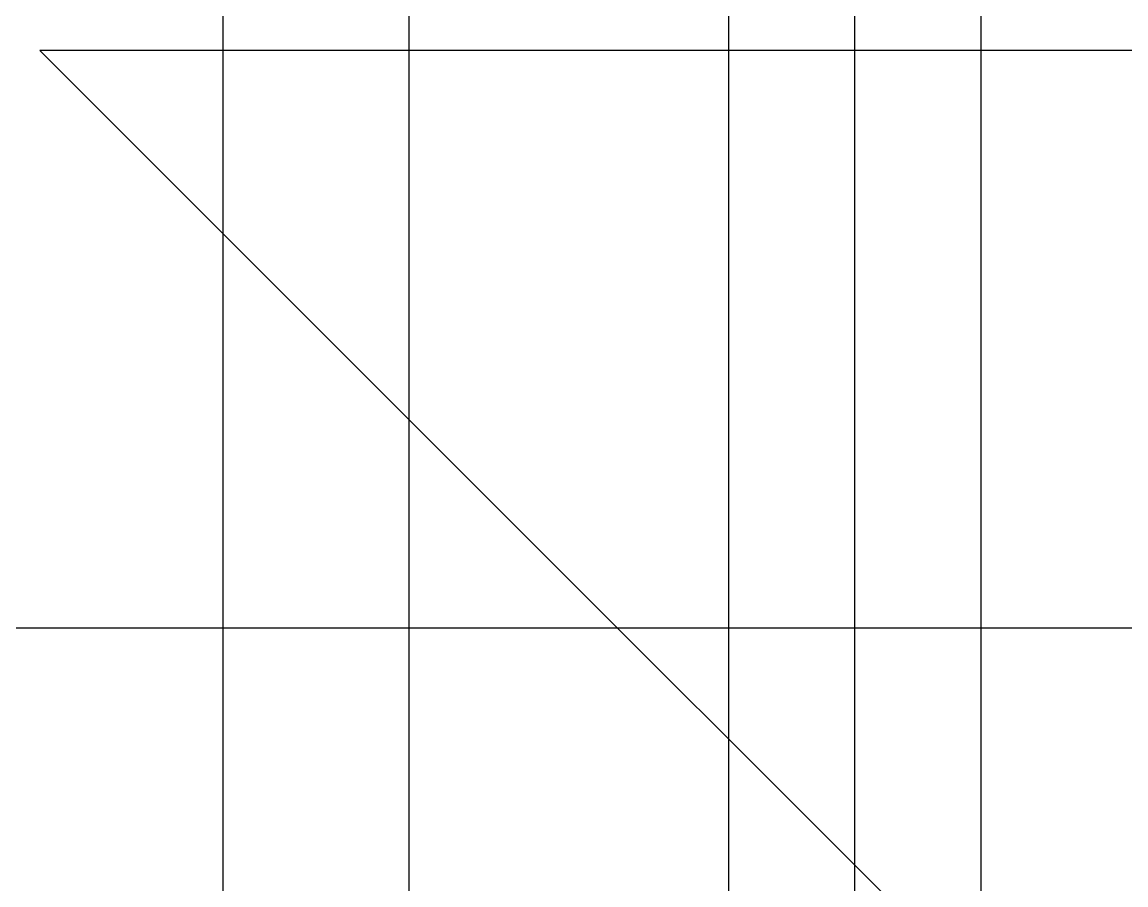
# Model space of a CAD drawing. Header units: metres. Extents: x 47789.1 to 47883.2, y 23415.6 to 23469.2.
# Drawn here: x 47833.63 to 47834.941, y 23455.622 to 23456.646 of the extents above; entities that cross this region are included whole.
import ezdxf

# ---------------------------------------------------------------- set-up
doc = ezdxf.new("R2010")
doc.units = ezdxf.units.M
doc.header["$LTSCALE"] = 0.25
for name, color, linetype in [('0 @ 1', 7, 'Continuous'), ('ARQ_ALV CT', 4, 'Continuous'), ('ARQ_ESQ VS', 2, 'Continuous'), ('SIMB_01', 1, 'Continuous'), ('SIMB_TXT', 1, 'Continuous')]:
    doc.layers.add(name, color=color, linetype=linetype)
doc.styles.add('SIMB', font='arial.ttf')

# ---------------------------------------------------------------- blocks, each defined once
blk = doc.blocks.new('*U218')
at = {"layer": 'SIMB_01'}
for p, q in [((0, 5.2769), (0, 0)), ((-1.25, 4.0269), (10.1808, 4.0269))]:
    blk.add_line(p, q, dxfattribs=at)
at = {"layer": 'SIMB_TXT', "style": 'SIMB'}
blk.add_attdef('00,00', (2.2989, 4.6028), '', height=2, dxfattribs=at)
blk = doc.blocks.new('*U351')
at = {"layer": '0 @ 1'}
blk.add_blockref('*U218', (47834.0892, 23451.9), dxfattribs=at)
blk = doc.blocks.new('*U220')
at = {"layer": 'SIMB_01'}
blk.add_lwpolyline([(-1.5625, 1.5625), (0, 0), (1.5625, 1.5625), (-1.5625, 1.5625)], dxfattribs=at)
at = {"layer": 'SIMB_TXT', "style": 'SIMB'}
blk.add_attdef('00,00', (2.2989, 7.1028), '', height=2, dxfattribs=at)
blk = doc.blocks.new('*U352')
at = {"layer": '0 @ 1'}
blk.add_blockref('*U220', (47835.2138, 23455.05), dxfattribs=at)

msp = doc.modelspace()

# ---------------------------------------------------------------- linework, layer by layer
at = {"layer": 'ARQ_ALV CT'}
for p, q in [((47834.6188, 23455.05), (47834.6188, 23457.9)), ((47834.7688, 23455.05), (47834.7688, 23457.9))]:
    msp.add_line(p, q, dxfattribs=at)
at = {"layer": 'ARQ_ESQ VS'}
msp.add_lwpolyline([(47833.8688, 23455.05), (47833.8688, 23457.15), (47834.4688, 23457.15), (47834.4688, 23455.05)], dxfattribs=at)

# ---------------------------------------------------------------- block references
for name in ['*U352', '*U351']:
    msp.add_blockref(name, (0, 0))

doc.saveas('drawing.dxf')
